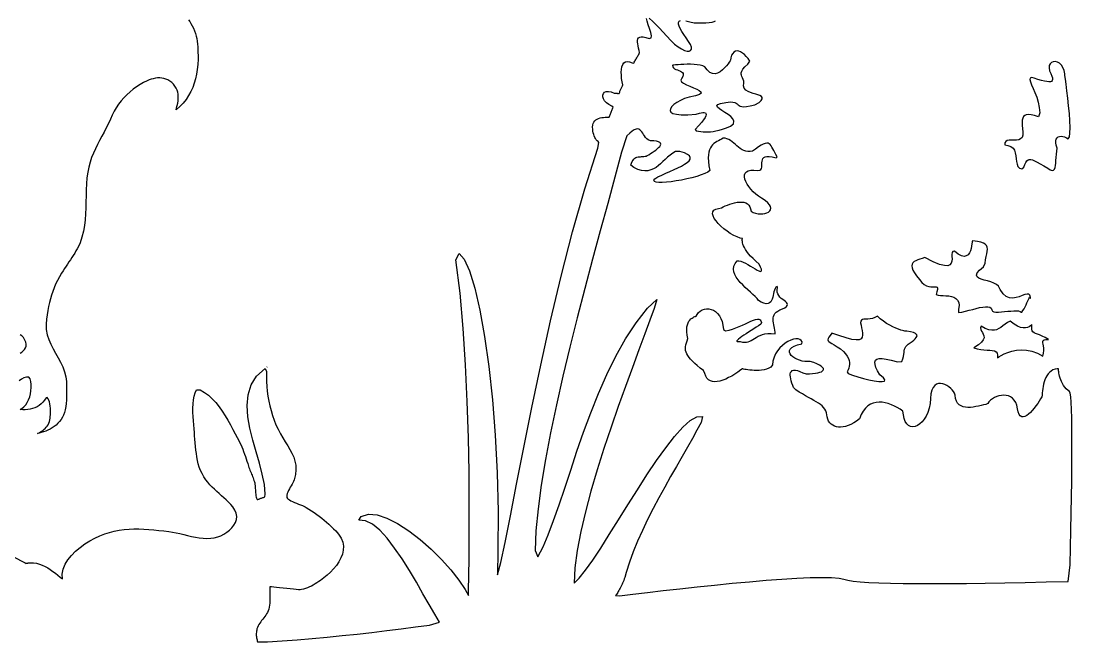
# Model space of a CAD drawing. Extents: x 0.4 to 24.4, y 0.6 to 12.6.
# Drawn here: x 8.71 to 14.96, y 5.19 to 8.88 of the extents above; entities that cross this region are included whole.
import ezdxf

# ---------------------------------------------------------------- set-up
doc = ezdxf.new("R2010")
doc.units = 0
doc.linetypes.add('0', pattern=[0])
doc.layers.add('1', color=7, linetype='0')

msp = doc.modelspace()

# ---------------------------------------------------------------- linework, layer by layer
at = {"layer": '1'}
for points in [[(8.665603, 5.700368), (8.738845, 5.661489), (8.74446, 5.659352), (8.745925, 5.659657), (8.747146, 5.659963), (8.74861, 5.660268), (8.749831, 5.660573), (8.751296, 5.660817), (8.752517, 5.661), (8.754226, 5.661305), (8.755446, 5.661489), (8.756911, 5.661733), (8.758132, 5.661855), (8.759597, 5.662099), (8.769118, 5.662709), (8.787673, 5.662221), (8.805495, 5.659474), (8.822829, 5.654958), (8.839919, 5.648732), (8.856277, 5.640981), (8.871902, 5.632192), (8.887282, 5.622365), (8.902419, 5.611745), (8.917312, 5.600698), (8.931228, 5.589284), (8.945388, 5.577931), (8.95906, 5.566762), (8.958327, 5.595204), (8.963943, 5.624928), (8.975417, 5.653554), (8.991775, 5.680898), (9.012527, 5.706838), (9.036696, 5.731191), (9.063796, 5.753774), (9.09236, 5.774404), (9.12239, 5.792958), (9.152419, 5.809194), (9.181716, 5.823049), (9.21028, 5.834279), (9.238112, 5.843312), (9.267165, 5.850759), (9.296218, 5.856374), (9.325515, 5.860402), (9.354812, 5.862844), (9.384109, 5.863942), (9.41365, 5.863942), (9.443191, 5.862905), (9.472732, 5.86089), (9.502273, 5.858388), (9.532058, 5.855275), (9.561355, 5.851918), (9.590896, 5.848195), (9.612624, 5.84496), (9.634841, 5.840627), (9.657302, 5.835683), (9.680007, 5.830251), (9.702956, 5.824758), (9.72615, 5.819509), (9.749343, 5.81487), (9.772292, 5.811086), (9.795241, 5.808522), (9.817702, 5.807607), (9.839919, 5.8084), (9.861403, 5.811391), (9.881423, 5.816579), (9.899978, 5.823659), (9.918288, 5.832814), (9.935622, 5.843862), (9.951735, 5.856496), (9.96614, 5.870717), (9.977859, 5.886098), (9.986892, 5.902638), (9.992507, 5.920156), (9.99446, 5.938344), (9.991775, 5.957082), (9.984206, 5.976064), (9.971267, 5.995046), (9.95906, 6.009206), (9.94612, 6.022756), (9.932693, 6.035817), (9.918532, 6.048512), (9.904372, 6.061086), (9.890212, 6.073537), (9.875808, 6.086049), (9.861892, 6.098989), (9.847976, 6.112111), (9.835036, 6.125966), (9.822097, 6.140492), (9.810378, 6.155812), (9.798903, 6.173329), (9.788405, 6.19225), (9.779616, 6.211476), (9.772292, 6.230886), (9.766433, 6.2506), (9.76155, 6.270558), (9.757888, 6.290822), (9.754714, 6.311269), (9.752273, 6.332021), (9.750319, 6.353078), (9.748366, 6.374379), (9.746657, 6.395986), (9.744704, 6.417348), (9.742995, 6.436696), (9.740798, 6.458058), (9.738845, 6.48113), (9.736892, 6.505422), (9.735427, 6.530507), (9.734694, 6.555898), (9.734694, 6.581166), (9.735915, 6.605886), (9.738357, 6.629628), (9.742263, 6.651845), (9.748122, 6.67217), (9.755691, 6.690236), (9.776443, 6.688832), (9.802321, 6.674611), (9.826491, 6.657033), (9.848952, 6.636647), (9.869948, 6.613759), (9.889724, 6.589101), (9.908278, 6.562978), (9.925368, 6.536061), (9.941726, 6.508718), (9.956618, 6.481435), (9.971267, 6.454823), (9.984939, 6.42925), (9.997146, 6.40685), (10.00447, 6.39269), (10.01155, 6.378591), (10.018142, 6.364552), (10.024245, 6.350514), (10.02986, 6.336476), (10.035476, 6.322499), (10.040603, 6.308461), (10.04573, 6.294362), (10.050368, 6.280324), (10.055251, 6.266103), (10.059646, 6.251698), (10.064528, 6.237233), (10.067458, 6.227712), (10.070144, 6.220204), (10.073073, 6.212636), (10.076247, 6.205007), (10.079421, 6.197438), (10.082351, 6.189809), (10.085525, 6.182118), (10.088698, 6.174489), (10.091628, 6.16686), (10.094314, 6.159169), (10.096999, 6.151601), (10.099196, 6.144032), (10.10115, 6.136464), (10.102614, 6.128591), (10.103835, 6.120412), (10.104568, 6.112111), (10.105056, 6.103627), (10.105544, 6.095021), (10.106032, 6.086415), (10.106521, 6.07787), (10.107497, 6.069386), (10.108718, 6.061208), (10.110427, 6.053273), (10.112624, 6.045583), (10.115554, 6.03832), (10.11946, 6.038014), (10.123366, 6.039723), (10.127028, 6.04131), (10.130691, 6.042775), (10.134353, 6.044301), (10.138015, 6.045705), (10.141677, 6.047048), (10.145339, 6.04839), (10.148757, 6.049733), (10.152663, 6.051137), (10.156814, 6.052419), (10.16072, 6.053945), (10.163894, 6.070851), (10.158767, 6.127187), (10.146316, 6.18871), (10.128982, 6.254018), (10.10945, 6.322011), (10.089919, 6.39153), (10.073073, 6.461171), (10.06111, 6.529958), (10.056716, 6.596547), (10.062087, 6.65978), (10.080153, 6.718434), (10.112624, 6.77123), (10.162673, 6.816945), (10.171462, 6.79894), (10.171218, 6.769155), (10.17195, 6.739552), (10.173415, 6.710073), (10.176101, 6.680837), (10.180007, 6.651784), (10.185134, 6.622914), (10.191237, 6.59435), (10.198562, 6.565969), (10.207107, 6.537953), (10.216628, 6.510182), (10.227614, 6.482717), (10.240066, 6.455434), (10.253737, 6.429067), (10.268386, 6.404286), (10.283034, 6.380727), (10.297439, 6.357961), (10.310866, 6.335622), (10.322829, 6.313161), (10.332839, 6.290395), (10.340407, 6.266591), (10.345046, 6.241689), (10.346023, 6.215016), (10.343093, 6.186269), (10.33528, 6.15508), (10.331618, 6.145375), (10.327712, 6.137563), (10.323318, 6.129079), (10.317946, 6.120107), (10.312819, 6.110768), (10.307448, 6.101247), (10.302566, 6.091786), (10.297927, 6.082387), (10.294753, 6.073354), (10.292556, 6.064748), (10.292068, 6.056752), (10.2928, 6.049611), (10.29573, 6.044362), (10.300124, 6.040395), (10.307204, 6.036), (10.315993, 6.031301), (10.326247, 6.026479), (10.337722, 6.021474), (10.349685, 6.016408), (10.361648, 6.011525), (10.373366, 6.006764), (10.384353, 6.002248), (10.393874, 5.998158), (10.401931, 5.994496), (10.40779, 5.991323), (10.423415, 5.981801), (10.439284, 5.97173), (10.454665, 5.961232), (10.469802, 5.950368), (10.484694, 5.939198), (10.499587, 5.927724), (10.513991, 5.915883), (10.527907, 5.903676), (10.542312, 5.891164), (10.555984, 5.878285), (10.569167, 5.86498), (10.582839, 5.851491), (10.599441, 5.833119), (10.614821, 5.809682), (10.624099, 5.785939), (10.628249, 5.762013), (10.627517, 5.738088), (10.62239, 5.714467), (10.613601, 5.691335), (10.601394, 5.668752), (10.586745, 5.647023), (10.5699, 5.626332), (10.551589, 5.606984), (10.532058, 5.588979), (10.512038, 5.572743), (10.502273, 5.565297), (10.492019, 5.557912), (10.481765, 5.550649), (10.471023, 5.54363), (10.46028, 5.536916), (10.449294, 5.530507), (10.438064, 5.524526), (10.426589, 5.519094), (10.41487, 5.514272), (10.403152, 5.509999), (10.391433, 5.506581), (10.379714, 5.503957), (10.371169, 5.502797), (10.361892, 5.503102), (10.34822, 5.504018), (10.331374, 5.505422), (10.312087, 5.507375), (10.291335, 5.50945), (10.270095, 5.511708), (10.249587, 5.513906), (10.230788, 5.516042), (10.214431, 5.517873), (10.201735, 5.519216), (10.193435, 5.52007), (10.190993, 5.519277), (10.190505, 5.507497), (10.190505, 5.495473), (10.190505, 5.483266), (10.190993, 5.470937), (10.191237, 5.458608), (10.191237, 5.446279), (10.190993, 5.434072), (10.190505, 5.422048), (10.189284, 5.410146), (10.187575, 5.398732), (10.184646, 5.387502), (10.180984, 5.376821), (10.176589, 5.367482), (10.17195, 5.35912), (10.166579, 5.351064), (10.160964, 5.343129), (10.15486, 5.335317), (10.148757, 5.327626), (10.142653, 5.319875), (10.136794, 5.312062), (10.130935, 5.304067), (10.125808, 5.295888), (10.121169, 5.287404), (10.117507, 5.278615), (10.114577, 5.269826), (10.113112, 5.263234), (10.111892, 5.256642), (10.111159, 5.250112), (10.110427, 5.243581), (10.110427, 5.23705), (10.110915, 5.230641), (10.111159, 5.224172), (10.112136, 5.217824), (10.113357, 5.211415), (10.115066, 5.205068), (10.116775, 5.198781), (10.118484, 5.192555), (10.178054, 5.193837), (10.265456, 5.199452), (10.353591, 5.205983), (10.442458, 5.213368), (10.531569, 5.221486), (10.620681, 5.230336), (10.709304, 5.239736), (10.797683, 5.249623), (10.885329, 5.259938), (10.971755, 5.270619), (11.056716, 5.281667), (11.140212, 5.292836), (11.199538, 5.31017), (11.17073, 5.357472), (11.137527, 5.414601), (11.100905, 5.478749), (11.061599, 5.54717), (11.019851, 5.617055), (10.976394, 5.685658), (10.932204, 5.750234), (10.887771, 5.808034), (10.843581, 5.85613), (10.800368, 5.892018), (10.759353, 5.912648), (10.72029, 5.915517), (10.73445, 5.936757), (10.776443, 5.951283), (10.827956, 5.947804), (10.886794, 5.928578), (10.950271, 5.89623), (11.016677, 5.853078), (11.083816, 5.801564), (11.149489, 5.744191), (11.210769, 5.683156), (11.266433, 5.621083), (11.314284, 5.560475), (11.351394, 5.503591), (11.370925, 5.46758), (11.371902, 5.503285), (11.373366, 5.580739), (11.375075, 5.69457), (11.376052, 5.839406), (11.376052, 6.009694), (11.374343, 6.200124), (11.370437, 6.405263), (11.363601, 6.619618), (11.353591, 6.83788), (11.339675, 7.054616), (11.320876, 7.264333), (11.296706, 7.461659), (11.315017, 7.499501), (11.345778, 7.465199), (11.377273, 7.395192), (11.408278, 7.292897), (11.438552, 7.161855), (11.466628, 7.005483), (11.492019, 6.827443), (11.513503, 6.631093), (11.530349, 6.420033), (11.542068, 6.197743), (11.547194, 5.96758), (11.544997, 5.733144), (11.544265, 5.590444), (11.563552, 5.664907), (11.588698, 5.78362), (11.619948, 5.940663), (11.656814, 6.1303), (11.699294, 6.346669), (11.747146, 6.584096), (11.800124, 6.836598), (11.858474, 7.098561), (11.92195, 7.364064), (11.989821, 7.627309), (12.062819, 7.882619), (12.139968, 8.124135), (12.145827, 8.158925), (12.140456, 8.163564), (12.135085, 8.168752), (12.130446, 8.174733), (12.125808, 8.181325), (12.121657, 8.18871), (12.117995, 8.196767), (12.115066, 8.205739), (12.11238, 8.215505), (12.110427, 8.226064), (12.109206, 8.237599), (12.108474, 8.250051), (12.108962, 8.262136), (12.111648, 8.271535), (12.115798, 8.279592), (12.121169, 8.286489), (12.127761, 8.292226), (12.135085, 8.296865), (12.14363, 8.300649), (12.152907, 8.303578), (12.162673, 8.305593), (12.173171, 8.306996), (12.183669, 8.307851), (12.1949, 8.308217), (12.20613, 8.308034), (12.208816, 8.312795), (12.211013, 8.317922), (12.212966, 8.322988), (12.214919, 8.328115), (12.216872, 8.333119), (12.218825, 8.338246), (12.221023, 8.343251), (12.222732, 8.348256), (12.224929, 8.3532), (12.226882, 8.358205), (12.229079, 8.363149), (12.231032, 8.368032), (12.222732, 8.374379), (12.204665, 8.383718), (12.190505, 8.39446), (12.179763, 8.406056), (12.172683, 8.417836), (12.169265, 8.429311), (12.169265, 8.439931), (12.172439, 8.449025), (12.179275, 8.456044), (12.189284, 8.460378), (12.202224, 8.461537), (12.218337, 8.458852), (12.23738, 8.451772), (12.240066, 8.451589), (12.242507, 8.451528), (12.244704, 8.451344), (12.246902, 8.4511), (12.249343, 8.450856), (12.25154, 8.450551), (12.253493, 8.450124), (12.255446, 8.449758), (12.257644, 8.449269), (12.259597, 8.44872), (12.261306, 8.448171), (12.263503, 8.447499), (12.265212, 8.449391), (12.267165, 8.453603), (12.269118, 8.457814), (12.270827, 8.462026), (12.27278, 8.466176), (12.274489, 8.470326), (12.276443, 8.474477), (12.278396, 8.478688), (12.280349, 8.482778), (12.282302, 8.486867), (12.284011, 8.490956), (12.285964, 8.495046), (12.287429, 8.499867), (12.283523, 8.518788), (12.280837, 8.538075), (12.279128, 8.557118), (12.278884, 8.575429), (12.280105, 8.592397), (12.28279, 8.607594), (12.287673, 8.620473), (12.294021, 8.630361), (12.303298, 8.636952), (12.314284, 8.639577), (12.327712, 8.637746), (12.343825, 8.630788), (12.353103, 8.629445), (12.356032, 8.634816), (12.358962, 8.640126), (12.361892, 8.645375), (12.364821, 8.650624), (12.367751, 8.655812), (12.370681, 8.660939), (12.37361, 8.666066), (12.37654, 8.671132), (12.37947, 8.676137), (12.382644, 8.681203), (12.385329, 8.686086), (12.387771, 8.691945), (12.384597, 8.705251), (12.381667, 8.718495), (12.378737, 8.731313), (12.376784, 8.743459), (12.375564, 8.754567), (12.375808, 8.764455), (12.377761, 8.772756), (12.381911, 8.779225), (12.388259, 8.78362), (12.397536, 8.785573), (12.409499, 8.78478), (12.425368, 8.780995), (12.444411, 8.774892), (12.455398, 8.778554), (12.457839, 8.791615), (12.454177, 8.811147), (12.446853, 8.834157), (12.438552, 8.857594), (12.431716, 8.878407), (12.428542, 8.893788)], [(9.708083, 8.886403), (9.715652, 8.876332), (9.722732, 8.86559), (9.730788, 8.851186), (9.738112, 8.836171), (9.744216, 8.821034), (9.749343, 8.805776), (9.753737, 8.790395), (9.756911, 8.774709), (9.759841, 8.758901), (9.76155, 8.742787), (9.763015, 8.72643), (9.763991, 8.709706), (9.76448, 8.692677), (9.764724, 8.675344), (9.764724, 8.65215), (9.763259, 8.621327), (9.760573, 8.591725), (9.756179, 8.563222), (9.750319, 8.535939), (9.742507, 8.509572), (9.73323, 8.484365), (9.721755, 8.460073), (9.708571, 8.436757), (9.693435, 8.414174), (9.676345, 8.392446), (9.656814, 8.371511), (9.635329, 8.351186), (9.637527, 8.363149), (9.641433, 8.377431), (9.644362, 8.391469), (9.646316, 8.405202), (9.647536, 8.418569), (9.647536, 8.431691), (9.646316, 8.444448), (9.643874, 8.45696), (9.640212, 8.469106), (9.634597, 8.480824), (9.627517, 8.49236), (9.618728, 8.50353), (9.608474, 8.51415), (9.597487, 8.522878), (9.586013, 8.529775), (9.574294, 8.534963), (9.562087, 8.538625), (9.549392, 8.540822), (9.536941, 8.541615), (9.524001, 8.541249), (9.511306, 8.539601), (9.49861, 8.537038), (9.485915, 8.533498), (9.473952, 8.529164), (9.462234, 8.524159), (9.441237, 8.513539), (9.420241, 8.501576), (9.399978, 8.488393), (9.379958, 8.47405), (9.360671, 8.458486), (9.342116, 8.441884), (9.324538, 8.424123), (9.307937, 8.405324), (9.2928, 8.385488), (9.27864, 8.364736), (9.265944, 8.343129), (9.254714, 8.320607), (9.243972, 8.295766), (9.232253, 8.270009), (9.219558, 8.24474), (9.206618, 8.219838), (9.193435, 8.195119), (9.180007, 8.1704), (9.167312, 8.145558), (9.15486, 8.120351), (9.143142, 8.094533), (9.1324, 8.068105), (9.123366, 8.040822), (9.115554, 8.01238), (9.109694, 7.982533), (9.105056, 7.947377), (9.102126, 7.912099), (9.100417, 7.876637), (9.099685, 7.841115), (9.099196, 7.805593), (9.098464, 7.770192), (9.097243, 7.734853), (9.094558, 7.699819), (9.090652, 7.665029), (9.084304, 7.630666), (9.075515, 7.596669), (9.06404, 7.563344), (9.054275, 7.54131), (9.047194, 7.527577), (9.03987, 7.514089), (9.032058, 7.500722), (9.023757, 7.487599), (9.015456, 7.474538), (9.006911, 7.461537), (8.998122, 7.448659), (8.989333, 7.435781), (8.980544, 7.422841), (8.971755, 7.409963), (8.963454, 7.397023), (8.954665, 7.382924), (8.941482, 7.360646), (8.929763, 7.338674), (8.919021, 7.317067), (8.909743, 7.295522), (8.901443, 7.273915), (8.894118, 7.252126), (8.887771, 7.230092), (8.881911, 7.207509), (8.877028, 7.184438), (8.872634, 7.160573), (8.868728, 7.135854), (8.865066, 7.110036), (8.862136, 7.07903), (8.863601, 7.047231), (8.86946, 7.017018), (8.878737, 6.988149), (8.890456, 6.960378), (8.904128, 6.933339), (8.919021, 6.906606), (8.933913, 6.879933), (8.948318, 6.853078), (8.961013, 6.82549), (8.971755, 6.79717), (8.979323, 6.767568), (8.982741, 6.73943), (8.983474, 6.723989), (8.984206, 6.706838), (8.98445, 6.688344), (8.98445, 6.668935), (8.983718, 6.649037), (8.982741, 6.628896), (8.981032, 6.609059), (8.978591, 6.589772), (8.975417, 6.571462), (8.971511, 6.554616), (8.966384, 6.539418), (8.960525, 6.526479), (8.952224, 6.513844), (8.942702, 6.501698), (8.932693, 6.490712), (8.92195, 6.480702), (8.91072, 6.471791), (8.898757, 6.463735), (8.88655, 6.456594), (8.87361, 6.450246), (8.860671, 6.444692), (8.847243, 6.439809), (8.833816, 6.435536), (8.820388, 6.431874), (8.811843, 6.43047), (8.820388, 6.43517), (8.828689, 6.43987), (8.836501, 6.444692), (8.844069, 6.449697), (8.85115, 6.455129), (8.857497, 6.460988), (8.863601, 6.467458), (8.868972, 6.474599), (8.873855, 6.482472), (8.878005, 6.491261), (8.881667, 6.501149), (8.884353, 6.512074), (8.885818, 6.521047), (8.887038, 6.530812), (8.887771, 6.541982), (8.888503, 6.554189), (8.888503, 6.567067), (8.888015, 6.58019), (8.887038, 6.593251), (8.885085, 6.605763), (8.882644, 6.617482), (8.878982, 6.627919), (8.874587, 6.636647), (8.868972, 6.643422), (8.862136, 6.642323), (8.853591, 6.628407), (8.843825, 6.616261), (8.833083, 6.605702), (8.821364, 6.596791), (8.808913, 6.589345), (8.795485, 6.583241), (8.782058, 6.578542), (8.767653, 6.575185), (8.753005, 6.572927), (8.738601, 6.571767), (8.723952, 6.571645), (8.70906, 6.572438), (8.718093, 6.578298), (8.730544, 6.587819), (8.74153, 6.599904), (8.750808, 6.614247), (8.75862, 6.630239), (8.764724, 6.647634), (8.769362, 6.665822), (8.772536, 6.684499), (8.774001, 6.703176), (8.773757, 6.721364), (8.771804, 6.738698), (8.768142, 6.754811), (8.759841, 6.765309), (8.745681, 6.765126), (8.731032, 6.760976), (8.716628, 6.753407), (8.702712, 6.742909)], [(12.443435, 8.895741), (12.466384, 8.876515), (12.503249, 8.839711), (12.549392, 8.789113), (12.572585, 8.763539), (12.59529, 8.742421), (12.616775, 8.725759), (12.636794, 8.713368), (12.654616, 8.70519), (12.669997, 8.7011), (12.682204, 8.701161), (12.690505, 8.705007), (12.695144, 8.712819), (12.6949, 8.724355), (12.689773, 8.739552), (12.678786, 8.75829), (12.66365, 8.779347), (12.649978, 8.799245), (12.638015, 8.817555), (12.628737, 8.834157), (12.622146, 8.848622), (12.618484, 8.860951), (12.618484, 8.870778), (12.622146, 8.877919), (12.630691, 8.882192)], [(12.661452, 8.881032), (12.68489, 8.875173), (12.712478, 8.868154), (12.736159, 8.868215), (12.759353, 8.86852), (12.781081, 8.869191), (12.800857, 8.870534), (12.817702, 8.872609), (12.830398, 8.875661), (12.838943, 8.879811)], [(8.708327, 6.906972), (8.717849, 6.913869), (8.726638, 6.921437), (8.733962, 6.929738), (8.739577, 6.938832), (8.742995, 6.948842), (8.744216, 6.95995), (8.742263, 6.971974), (8.736403, 6.985097), (8.72737, 6.999501), (8.71736, 7.009999), (8.707595, 7.016103)]]:
    msp.add_lwpolyline(points, dxfattribs=at)
for points in [[(12.635818, 8.536733), (12.631423, 8.527638), (12.63655, 8.518605), (12.649001, 8.509633), (12.666335, 8.500661), (12.686599, 8.491811), (12.707351, 8.483205), (12.726638, 8.474599), (12.742019, 8.466359), (12.751052, 8.458119), (12.752273, 8.450246), (12.742507, 8.442555), (12.72029, 8.43517), (12.682693, 8.42809), (12.65486, 8.418569), (12.630446, 8.40746), (12.609206, 8.395558), (12.591628, 8.383107), (12.578444, 8.370839), (12.570388, 8.358937), (12.568435, 8.348012), (12.573073, 8.33849), (12.58528, 8.330678), (12.605788, 8.325368), (12.635085, 8.322682), (12.674392, 8.32311), (12.723708, 8.32726), (12.742995, 8.331777), (12.753982, 8.334767), (12.763747, 8.336415), (12.771804, 8.336476), (12.777907, 8.334706), (12.781569, 8.331105), (12.78279, 8.325307), (12.781081, 8.31725), (12.776198, 8.30663), (12.767653, 8.293324), (12.755202, 8.277211), (12.738601, 8.258046), (12.717605, 8.235646), (12.722487, 8.227773), (12.736648, 8.225636), (12.750319, 8.223683), (12.764235, 8.222219), (12.777907, 8.221425), (12.792556, 8.221303), (12.807693, 8.222157), (12.823562, 8.223989), (12.84114, 8.227162), (12.860183, 8.231618), (12.880446, 8.23766), (12.90364, 8.245473), (12.928298, 8.255116), (12.9449, 8.269216), (12.947341, 8.284291), (12.941237, 8.298696), (12.92903, 8.312245), (12.912673, 8.325063), (12.894362, 8.337026), (12.87654, 8.348134), (12.861159, 8.358449), (12.850417, 8.367848), (12.846755, 8.376271), (12.852126, 8.38384), (12.868728, 8.390309), (12.899001, 8.395925), (12.926833, 8.398793), (12.941482, 8.398427), (12.952468, 8.396047), (12.960769, 8.392323), (12.967116, 8.387685), (12.972732, 8.38268), (12.978591, 8.377919), (12.985427, 8.37383), (12.994704, 8.370961), (13.006911, 8.369924), (13.023025, 8.371144), (13.044509, 8.375234), (13.072341, 8.38268), (13.097732, 8.395497), (13.109939, 8.408254), (13.115798, 8.418263), (13.115798, 8.426015), (13.111159, 8.432118), (13.10237, 8.43694), (13.090652, 8.441152), (13.07698, 8.445119), (13.062087, 8.449391), (13.046706, 8.454579), (13.031814, 8.460988), (13.01863, 8.46935), (13.007644, 8.47997), (13.00447, 8.49474), (13.006423, 8.509999), (13.005691, 8.522511), (13.003005, 8.53301), (12.999343, 8.541799), (12.995437, 8.549672), (12.992019, 8.557057), (12.99031, 8.564504), (12.990798, 8.572682), (12.993972, 8.582082), (13.001296, 8.593312), (13.013015, 8.60674), (13.030837, 8.623158), (13.042068, 8.641225), (13.031814, 8.655934), (13.021071, 8.668935), (13.009841, 8.680104), (12.998366, 8.689137), (12.987136, 8.695851), (12.976394, 8.700002), (12.96614, 8.701467), (12.956618, 8.700063), (12.947829, 8.695363), (12.940261, 8.687367), (12.934157, 8.675771), (12.929763, 8.660329), (12.927321, 8.646108), (12.925124, 8.642568), (12.920241, 8.635121), (12.912917, 8.624928), (12.90364, 8.613027), (12.892409, 8.600514), (12.879958, 8.588613), (12.866286, 8.578237), (12.85115, 8.570546), (12.836013, 8.56664), (12.820388, 8.567555), (12.804275, 8.574574), (12.788894, 8.588552), (12.774734, 8.607472), (12.762527, 8.613149), (12.747146, 8.61736), (12.729568, 8.620107), (12.710769, 8.621816), (12.690505, 8.622548), (12.670485, 8.622426), (12.650954, 8.621816), (12.6324, 8.620717), (12.615798, 8.619557), (12.601638, 8.618215), (12.59114, 8.617116), (12.584304, 8.616323), (12.582107, 8.615285), (12.58406, 8.607411), (12.588454, 8.601186), (12.595046, 8.596242), (12.603347, 8.592214), (12.611892, 8.588796), (12.621169, 8.585561), (12.629714, 8.582143), (12.637282, 8.578115), (12.642898, 8.57311), (12.646071, 8.566945), (12.64656, 8.559011), (12.64363, 8.549062)], [(14.664138, 8.219472), (14.664138, 8.200734), (14.659255, 8.187734), (14.65071, 8.179494), (14.639235, 8.174855), (14.626052, 8.172841), (14.611648, 8.172292), (14.596999, 8.172292), (14.583327, 8.171742), (14.571609, 8.169606), (14.562575, 8.164845), (14.557204, 8.156484), (14.556228, 8.143239), (14.575271, 8.139882), (14.593337, 8.134938), (14.605788, 8.125417), (14.613845, 8.112294), (14.618972, 8.096669), (14.621902, 8.079457), (14.623855, 8.061818), (14.625808, 8.044728), (14.629226, 8.029103), (14.634597, 8.015981), (14.64363, 8.006398), (14.657302, 8.001454), (14.668777, 8.012013), (14.675612, 8.027638), (14.681716, 8.039784), (14.688064, 8.048818), (14.694655, 8.054677), (14.701735, 8.057546), (14.710525, 8.057546), (14.720778, 8.05486), (14.733474, 8.049611), (14.748855, 8.041738), (14.767165, 8.031545), (14.789138, 8.019094), (14.811355, 8.005361), (14.826491, 7.996266), (14.837722, 7.992665), (14.846023, 7.993947), (14.851882, 7.999562), (14.855544, 8.008718), (14.857741, 8.020986), (14.859206, 8.035634), (14.859939, 8.052114), (14.861159, 8.069753), (14.862868, 8.088002), (14.865554, 8.106191), (14.867995, 8.124074), (14.86238, 8.14153), (14.859694, 8.156423), (14.859939, 8.168691), (14.862624, 8.178517), (14.867507, 8.185964), (14.873855, 8.191152), (14.882155, 8.194142), (14.891433, 8.195119), (14.901687, 8.19402), (14.912185, 8.19103), (14.922927, 8.18633), (14.933913, 8.17986), (14.940261, 8.191213), (14.943679, 8.214284), (14.944411, 8.246633), (14.942946, 8.285878), (14.940017, 8.329762), (14.935866, 8.375844), (14.930739, 8.421803), (14.925857, 8.465199), (14.920974, 8.503774), (14.916823, 8.535024), (14.913894, 8.556691), (14.912673, 8.566396), (14.909255, 8.584767), (14.902175, 8.603505), (14.892409, 8.618093), (14.881179, 8.628652), (14.868972, 8.635243), (14.856521, 8.638234), (14.844802, 8.637502), (14.834548, 8.63329), (14.826247, 8.625722), (14.82112, 8.614919), (14.820144, 8.601064), (14.823073, 8.584279), (14.830153, 8.566945), (14.835769, 8.552846), (14.839187, 8.54131), (14.839919, 8.532216), (14.838454, 8.525502), (14.834548, 8.521047), (14.827712, 8.518605), (14.818435, 8.517995), (14.806472, 8.519277), (14.791579, 8.522206), (14.774001, 8.526723), (14.753249, 8.532582), (14.730788, 8.54009), (14.714919, 8.543691), (14.706862, 8.540944), (14.705153, 8.532521), (14.708571, 8.518971), (14.715652, 8.501027), (14.725173, 8.479115), (14.735915, 8.45403), (14.746169, 8.426381), (14.755446, 8.396718), (14.761306, 8.365773), (14.763747, 8.334096), (14.756179, 8.310597), (14.732497, 8.318105), (14.712966, 8.32256), (14.697097, 8.324025), (14.684402, 8.322682), (14.67488, 8.318471), (14.6678, 8.311635), (14.663161, 8.302175), (14.66072, 8.290212), (14.659743, 8.275868), (14.660232, 8.259267), (14.661696, 8.240407)], [(11.998366, 5.540883), (12.029128, 5.571279), (12.066482, 5.61797), (12.109206, 5.678517), (12.156325, 5.750234), (12.207351, 5.830556), (12.261306, 5.91686), (12.317214, 6.006459), (12.374099, 6.09673), (12.431228, 6.185231), (12.487868, 6.269155), (12.542556, 6.345998), (12.595046, 6.413075), (12.644118, 6.467763), (12.688796, 6.507558), (12.728347, 6.529714), (12.762038, 6.531728), (12.752273, 6.496388), (12.728347, 6.450795), (12.701247, 6.401418), (12.671462, 6.348622), (12.639724, 6.292836), (12.606277, 6.234548), (12.571853, 6.174062), (12.536941, 6.111928), (12.502273, 6.048512), (12.468337, 5.984303), (12.435378, 5.919606), (12.404128, 5.855092), (12.375564, 5.790822), (12.349685, 5.72759), (12.327224, 5.665639), (12.308669, 5.605397), (12.29988, 5.575246), (12.296706, 5.566823), (12.293288, 5.558522), (12.290114, 5.550466), (12.286452, 5.542592), (12.283278, 5.534841), (12.279616, 5.527333), (12.276198, 5.520009), (12.272536, 5.512807), (12.26863, 5.505849), (12.264968, 5.499074), (12.261062, 5.492421), (12.2574, 5.485951), (12.253249, 5.479665), (12.249343, 5.4735), (12.245193, 5.46758), (12.268142, 5.466847), (12.346755, 5.476369), (12.433669, 5.486684), (12.527419, 5.497487), (12.626296, 5.508595), (12.728835, 5.519704), (12.832595, 5.530507), (12.936843, 5.540822), (13.039382, 5.550282), (13.138991, 5.558644), (13.23323, 5.565663), (13.320632, 5.571095), (13.400466, 5.574513), (13.470046, 5.575917), (13.527663, 5.574758), (13.572341, 5.570973), (13.600905, 5.564504), (13.623366, 5.558644), (13.655837, 5.553639), (13.697585, 5.549367), (13.748855, 5.545888), (13.808669, 5.543141), (13.876784, 5.541127), (13.9532, 5.539723), (14.036941, 5.53893), (14.128249, 5.538808), (14.225905, 5.539235), (14.329909, 5.540273), (14.440261, 5.541799), (14.555984, 5.543691), (14.677077, 5.546193), (14.803054, 5.549001), (14.933181, 5.552419), (14.945388, 5.650014), (14.947829, 5.754384), (14.949782, 5.857045), (14.951491, 5.957021), (14.952956, 6.0537), (14.954177, 6.146352), (14.955153, 6.23412), (14.955642, 6.316152), (14.955642, 6.392018), (14.955153, 6.460561), (14.954177, 6.52123), (14.952712, 6.573354), (14.951247, 6.616017), (14.948318, 6.648427), (14.945388, 6.669972), (14.941726, 6.679677), (14.932204, 6.68633), (14.92195, 6.695668), (14.913161, 6.705739), (14.905349, 6.716298), (14.898757, 6.727162), (14.893386, 6.738149), (14.888747, 6.749135), (14.885085, 6.759816), (14.882155, 6.770131), (14.879958, 6.779714), (14.878249, 6.788564), (14.877028, 6.796376), (14.87654, 6.80309), (14.876052, 6.808278), (14.875564, 6.81194), (14.875808, 6.813954), (14.868484, 6.813893), (14.855056, 6.811696), (14.842849, 6.807363), (14.831862, 6.801198), (14.822341, 6.793386), (14.813796, 6.784169), (14.806472, 6.773671), (14.800124, 6.762258), (14.794753, 6.749928), (14.790359, 6.73705), (14.786696, 6.723744), (14.783767, 6.710256), (14.781569, 6.69695), (14.780105, 6.683644), (14.778884, 6.670949), (14.778396, 6.658803), (14.776687, 6.64745), (14.769607, 6.635243), (14.761306, 6.621938), (14.752028, 6.608022), (14.741775, 6.593862), (14.731032, 6.580068), (14.720046, 6.566945), (14.708816, 6.554982), (14.697585, 6.544728), (14.686599, 6.536611), (14.676101, 6.530995), (14.665847, 6.528493), (14.657058, 6.529469), (14.648757, 6.534352), (14.641921, 6.543752), (14.636794, 6.557973), (14.632888, 6.577504), (14.628493, 6.597585), (14.621902, 6.614491), (14.613112, 6.628346), (14.602859, 6.639333), (14.59114, 6.647634), (14.5782, 6.653249), (14.564773, 6.656667), (14.550612, 6.657704), (14.536208, 6.656789), (14.522048, 6.654042), (14.508376, 6.649526), (14.494948, 6.643483), (14.482985, 6.636159), (14.471999, 6.627553), (14.462478, 6.617909), (14.455398, 6.607472), (14.443679, 6.603261), (14.430007, 6.599843), (14.415359, 6.596242), (14.400222, 6.592763), (14.384597, 6.58965), (14.368728, 6.587148), (14.352859, 6.585622), (14.337478, 6.585195), (14.322829, 6.586232), (14.309157, 6.588979), (14.296706, 6.593801), (14.285476, 6.60082), (14.275954, 6.610402), (14.268874, 6.622792), (14.263991, 6.638295), (14.26155, 6.657155), (14.25862, 6.670461), (14.252761, 6.679677), (14.244948, 6.689137), (14.235427, 6.698476), (14.224685, 6.707204), (14.212966, 6.714894), (14.200515, 6.721181), (14.187575, 6.725514), (14.17488, 6.727529), (14.162429, 6.726674), (14.15071, 6.722707), (14.140212, 6.715016), (14.130935, 6.703237), (14.123366, 6.68694), (14.118239, 6.665639), (14.115066, 6.638967), (14.113112, 6.608327), (14.107741, 6.580556), (14.099929, 6.555715), (14.089919, 6.533803), (14.078444, 6.515004), (14.065749, 6.49944), (14.052077, 6.48705), (14.037917, 6.478078), (14.023757, 6.472585), (14.009841, 6.470754), (13.996657, 6.472524), (13.98445, 6.4782), (13.973952, 6.487721), (13.964919, 6.501271), (13.958327, 6.51891), (13.954421, 6.540639), (13.950515, 6.563466), (13.93489, 6.574147), (13.918288, 6.584157), (13.900954, 6.593312), (13.883132, 6.601308), (13.864821, 6.607839), (13.846511, 6.612844), (13.8282, 6.615895), (13.810134, 6.616872), (13.792312, 6.615346), (13.775222, 6.611318), (13.75862, 6.604238), (13.743239, 6.594106), (13.729079, 6.580495), (13.715652, 6.563344), (13.704421, 6.542226), (13.694411, 6.517018), (13.676589, 6.503957), (13.659255, 6.493215), (13.642653, 6.484365), (13.626296, 6.477407), (13.610671, 6.472341), (13.595778, 6.469106), (13.581618, 6.467702), (13.568435, 6.468007), (13.556228, 6.470082), (13.544509, 6.473744), (13.534255, 6.478993), (13.524978, 6.486012), (13.516921, 6.494374), (13.510085, 6.504323), (13.504714, 6.515737), (13.500808, 6.528615), (13.499343, 6.54186), (13.497146, 6.553945), (13.492995, 6.565053), (13.48738, 6.575246), (13.4803, 6.584645), (13.471267, 6.593617), (13.461257, 6.602101), (13.449538, 6.610402), (13.436599, 6.618642), (13.422683, 6.627065), (13.407058, 6.635671), (13.3907, 6.644765), (13.373122, 6.654408), (13.354568, 6.664968), (13.33528, 6.676381), (13.315017, 6.688954), (13.302566, 6.702565), (13.29695, 6.716237), (13.292312, 6.729604), (13.287917, 6.742482), (13.284987, 6.75475), (13.28279, 6.766042), (13.282058, 6.776357), (13.282546, 6.785512), (13.284743, 6.793141), (13.288894, 6.799184), (13.294509, 6.803456), (13.302321, 6.805715), (13.312575, 6.805837), (13.324782, 6.803578), (13.339919, 6.798757), (13.357497, 6.791249), (13.377517, 6.784657), (13.397292, 6.785207), (13.415359, 6.786366), (13.431472, 6.788198), (13.445632, 6.790639), (13.457351, 6.793691), (13.467116, 6.797292), (13.474196, 6.801442), (13.478591, 6.806081), (13.4803, 6.811269), (13.478835, 6.817006), (13.474685, 6.823049), (13.466872, 6.82964), (13.455642, 6.836598), (13.440993, 6.843984), (13.422194, 6.851735), (13.400954, 6.858693), (13.385329, 6.857289), (13.369216, 6.858083), (13.353103, 6.860707), (13.337234, 6.86498), (13.322341, 6.870778), (13.308669, 6.877797), (13.29695, 6.885671), (13.287429, 6.894338), (13.280837, 6.903554), (13.277175, 6.913014), (13.277419, 6.922414), (13.282058, 6.931752), (13.291091, 6.940724), (13.305495, 6.948842), (13.325271, 6.956288), (13.351394, 6.962453), (13.352859, 6.974111), (13.347487, 6.983266), (13.339187, 6.989247), (13.328444, 6.992177), (13.315261, 6.992238), (13.300612, 6.989491), (13.284987, 6.984059), (13.26863, 6.976186), (13.252273, 6.96581), (13.235915, 6.953298), (13.220778, 6.938527), (13.207107, 6.921742), (13.195144, 6.903188), (13.185866, 6.88268), (13.179275, 6.860646), (13.176345, 6.837087), (13.167556, 6.824086), (13.154616, 6.817739), (13.1407, 6.812795), (13.12654, 6.809133), (13.111892, 6.806691), (13.097243, 6.805226), (13.082839, 6.804616), (13.068679, 6.804799), (13.055251, 6.80547), (13.0428, 6.80663), (13.031081, 6.808034), (13.021071, 6.80956), (13.012282, 6.811086), (13.005446, 6.812428), (13.000808, 6.813466), (12.998366, 6.814076), (12.989333, 6.80779), (12.971267, 6.794789), (12.952956, 6.782643), (12.934646, 6.771657), (12.916335, 6.761891), (12.898757, 6.753591), (12.881423, 6.746877), (12.864821, 6.741872), (12.848952, 6.738881), (12.834304, 6.737966), (12.820388, 6.739308), (12.807937, 6.743093), (12.797194, 6.749501), (12.787673, 6.758595), (12.780349, 6.770741), (12.774489, 6.785878), (12.766433, 6.803578), (12.747146, 6.819081), (12.730056, 6.833486), (12.714919, 6.846791), (12.701735, 6.859242), (12.690505, 6.871022), (12.681228, 6.882131), (12.673659, 6.892873), (12.668044, 6.90331), (12.66365, 6.913503), (12.660964, 6.923818), (12.659743, 6.934255), (12.660232, 6.944936), (12.661941, 6.956044), (12.665114, 6.967885), (12.669021, 6.980214), (12.674148, 6.993947), (12.669509, 7.014638), (12.667312, 7.033132), (12.667068, 7.049489), (12.668532, 7.063832), (12.671462, 7.076344), (12.675612, 7.087209), (12.680739, 7.096303), (12.686599, 7.103932), (12.692458, 7.11028), (12.69905, 7.115346), (12.705153, 7.119252), (12.710525, 7.122243), (12.715652, 7.124318), (12.719314, 7.125661), (12.722487, 7.126454), (12.72322, 7.126698), (12.729079, 7.13738), (12.737624, 7.148366), (12.748122, 7.157277), (12.759597, 7.16393), (12.772292, 7.168324), (12.785476, 7.170339), (12.799148, 7.169972), (12.812819, 7.167165), (12.826003, 7.161794), (12.838943, 7.153859), (12.850661, 7.1433), (12.861159, 7.129872), (12.870437, 7.11382), (12.877761, 7.094838), (12.882644, 7.072927), (12.885085, 7.048024), (12.898025, 7.03954), (12.918777, 7.044362), (12.939284, 7.050527), (12.959548, 7.05779), (12.979079, 7.065724), (12.997878, 7.073964), (13.015944, 7.082143), (13.03279, 7.089772), (13.048659, 7.096669), (13.063064, 7.102284), (13.075759, 7.106313), (13.086989, 7.108388), (13.096023, 7.108205), (13.103347, 7.105275), (13.108474, 7.099294), (13.111648, 7.089833), (13.107009, 7.078969), (13.093825, 7.070119), (13.079665, 7.060903), (13.065017, 7.05132), (13.04988, 7.041738), (13.035232, 7.032094), (13.020827, 7.022756), (13.0074, 7.013783), (12.995193, 7.005361), (12.98445, 6.99767), (12.975661, 6.990895), (12.969314, 6.985219), (12.965652, 6.980702), (12.964919, 6.97759), (12.967605, 6.976125), (12.973708, 6.976186), (12.984939, 6.976918), (12.99861, 6.973195), (13.011062, 6.971791), (13.022048, 6.972402), (13.032302, 6.974782), (13.041823, 6.978566), (13.051101, 6.983388), (13.060378, 6.988942), (13.0699, 6.995107), (13.079909, 7.001271), (13.090896, 7.007314), (13.103103, 7.012868), (13.116775, 7.017629), (13.132155, 7.021291), (13.149489, 7.023488), (13.169265, 7.023915), (13.191726, 7.022389), (13.192214, 7.032948), (13.190993, 7.043996), (13.18904, 7.054921), (13.186843, 7.065785), (13.184646, 7.076467), (13.182448, 7.086904), (13.180984, 7.097096), (13.180251, 7.106984), (13.180739, 7.116567), (13.182448, 7.125661), (13.18611, 7.134389), (13.191237, 7.142629), (13.198562, 7.150319), (13.208327, 7.157521), (13.221023, 7.164113), (13.236892, 7.169972), (13.251052, 7.177358), (13.259841, 7.184499), (13.264724, 7.190969), (13.265944, 7.19695), (13.263991, 7.202626), (13.259597, 7.208119), (13.253493, 7.213735), (13.245925, 7.219594), (13.237624, 7.225881), (13.229079, 7.232778), (13.221023, 7.240529), (13.213943, 7.249196), (13.208327, 7.259084), (13.204665, 7.270375), (13.204177, 7.283376), (13.206374, 7.297902), (13.204421, 7.303639), (13.197585, 7.298329), (13.192214, 7.291005), (13.188308, 7.282033), (13.185378, 7.271901), (13.182937, 7.261037), (13.180739, 7.249928), (13.178054, 7.238881), (13.175124, 7.228505), (13.171462, 7.219167), (13.166091, 7.211232), (13.159499, 7.205434), (13.15071, 7.201772), (13.139724, 7.200978), (13.126052, 7.203481), (13.108718, 7.209584), (13.093581, 7.219716), (13.085036, 7.231313), (13.07405, 7.243459), (13.060866, 7.256276), (13.046462, 7.269521), (13.031081, 7.283376), (13.015456, 7.297597), (13.000075, 7.312306), (12.985427, 7.327321), (12.972243, 7.342702), (12.961257, 7.358388), (12.952468, 7.374257), (12.947097, 7.390309), (12.945388, 7.406606), (12.947829, 7.423024), (12.955153, 7.439443), (12.967116, 7.454579), (12.977126, 7.455251), (12.989089, 7.452748), (13.002517, 7.447927), (13.016677, 7.441152), (13.031081, 7.433156), (13.04573, 7.42455), (13.05989, 7.415883), (13.073318, 7.407765), (13.08528, 7.400868), (13.095534, 7.395741), (13.103591, 7.392995), (13.109206, 7.393361), (13.111892, 7.397206), (13.110915, 7.405385), (13.105788, 7.418263), (13.096999, 7.436635), (13.0782, 7.453481), (13.06111, 7.469106), (13.046462, 7.483937), (13.034255, 7.497914), (13.024245, 7.511159), (13.016189, 7.523366), (13.009841, 7.53478), (13.005202, 7.545156), (13.00154, 7.554494), (12.999343, 7.562795), (12.997878, 7.570058), (12.99739, 7.576039), (12.997146, 7.580983), (12.997146, 7.584706), (12.997878, 7.587087), (12.998122, 7.588246), (12.985671, 7.590871), (12.966384, 7.59728), (12.946609, 7.606313), (12.926345, 7.617665), (12.906814, 7.630666), (12.888015, 7.645131), (12.870437, 7.660512), (12.854812, 7.676259), (12.841384, 7.692128), (12.83113, 7.707509), (12.82405, 7.722096), (12.820876, 7.73528), (12.821853, 7.746877), (12.8282, 7.756215), (12.839431, 7.762868), (12.856521, 7.76653), (12.873122, 7.769643), (12.88362, 7.775319), (12.895827, 7.781056), (12.908767, 7.786672), (12.922927, 7.791799), (12.937331, 7.796376), (12.95198, 7.80016), (12.966628, 7.802968), (12.981032, 7.804494), (12.994704, 7.804616), (13.0074, 7.80309), (13.01863, 7.799672), (13.028396, 7.794301), (13.036696, 7.786733), (13.042312, 7.77654), (13.045974, 7.763661), (13.049636, 7.750051), (13.062575, 7.743215), (13.076491, 7.738393), (13.090896, 7.735341), (13.1053, 7.73412), (13.118972, 7.734548), (13.131911, 7.736623), (13.14363, 7.740224), (13.153396, 7.745168), (13.160964, 7.751576), (13.165603, 7.759206), (13.167312, 7.767934), (13.165359, 7.777822), (13.159011, 7.788686), (13.148269, 7.800588), (13.1324, 7.813222), (13.111648, 7.82665), (13.094069, 7.83849), (13.077468, 7.851674), (13.062087, 7.865895), (13.048171, 7.880788), (13.036208, 7.895986), (13.026198, 7.911244), (13.018386, 7.926137), (13.013015, 7.940419), (13.010573, 7.953725), (13.010818, 7.965749), (13.01448, 7.976003), (13.021804, 7.984303), (13.03279, 7.990346), (13.047683, 7.993642), (13.066726, 7.994008), (13.090407, 7.991017), (13.101882, 7.992848), (13.107253, 7.997975), (13.110671, 8.004506), (13.112624, 8.012136), (13.113601, 8.020497), (13.114089, 8.029347), (13.114333, 8.038259), (13.115066, 8.046987), (13.117019, 8.055043), (13.119948, 8.062245), (13.125319, 8.068288), (13.133132, 8.072682), (13.14363, 8.075185), (13.157546, 8.075368), (13.175612, 8.07311), (13.198073, 8.067922), (13.203689, 8.072804), (13.196364, 8.086049), (13.189773, 8.098622), (13.183913, 8.110402), (13.178786, 8.121144), (13.173659, 8.130666), (13.168532, 8.138844), (13.163161, 8.145497), (13.157302, 8.150258), (13.150466, 8.153188), (13.142409, 8.15392), (13.132888, 8.152272), (13.121902, 8.148122), (13.108962, 8.141286), (13.093337, 8.131459), (13.075515, 8.118642), (13.057693, 8.107045), (13.043532, 8.104177), (13.030593, 8.103871), (13.018142, 8.105824), (13.006667, 8.10967), (12.995925, 8.115163), (12.985427, 8.121816), (12.975417, 8.129445), (12.965652, 8.137685), (12.95613, 8.146108), (12.946364, 8.154469), (12.936843, 8.162404), (12.927077, 8.169606), (12.917068, 8.175649), (12.906325, 8.180287), (12.895095, 8.183217), (12.883864, 8.183156), (12.874587, 8.177968), (12.86531, 8.173146), (12.855788, 8.168447), (12.846511, 8.163564), (12.837478, 8.158254), (12.828933, 8.152211), (12.82112, 8.145131), (12.813796, 8.136769), (12.807937, 8.126882), (12.802566, 8.115224), (12.798659, 8.101552), (12.796462, 8.085378), (12.795241, 8.06664), (12.796218, 8.044972), (12.798903, 8.020192), (12.803786, 7.991811), (12.7928, 7.982167), (12.775466, 7.973683), (12.753249, 7.965138), (12.72737, 7.956899), (12.698562, 7.948964), (12.6678, 7.941701), (12.63655, 7.93517), (12.605056, 7.929616), (12.574782, 7.925221), (12.54695, 7.922109), (12.521804, 7.920644), (12.500808, 7.920827), (12.485183, 7.923024), (12.475173, 7.927175), (12.472487, 7.933644), (12.47737, 7.9428), (12.496169, 7.953542), (12.519362, 7.964528), (12.543532, 7.975453), (12.567946, 7.986318), (12.591872, 7.997182), (12.614821, 8.007863), (12.635818, 8.018483), (12.654128, 8.028981), (12.669509, 8.039235), (12.680984, 8.049367), (12.687575, 8.059255), (12.688796, 8.068959), (12.683913, 8.07842), (12.672439, 8.087514), (12.653396, 8.096364), (12.625808, 8.104848), (12.600661, 8.104482), (12.58406, 8.094472), (12.568679, 8.083058), (12.55403, 8.070729), (12.540114, 8.057912), (12.526443, 8.044972), (12.512527, 8.032399), (12.498855, 8.020741), (12.484939, 8.010243), (12.470046, 8.001454), (12.454421, 7.994863), (12.437331, 7.990773), (12.419021, 7.989675), (12.399245, 7.992177), (12.377273, 7.998525), (12.353347, 8.009267), (12.336013, 8.02361), (12.339431, 8.035634), (12.343581, 8.045522), (12.348464, 8.053517), (12.353591, 8.059865), (12.359206, 8.064626), (12.365554, 8.068227), (12.371902, 8.070729), (12.378493, 8.072316), (12.385329, 8.073354), (12.392165, 8.073903), (12.399245, 8.074269), (12.406081, 8.074574), (12.412917, 8.075002), (12.419753, 8.075978), (12.426101, 8.077504), (12.432448, 8.080007), (12.44197, 8.085805), (12.452224, 8.092153), (12.462722, 8.098927), (12.47322, 8.106008), (12.48323, 8.113271), (12.492507, 8.120534), (12.500319, 8.127797), (12.506667, 8.134816), (12.510818, 8.14153), (12.512771, 8.147756), (12.511794, 8.153432), (12.507644, 8.158376), (12.500075, 8.162526), (12.488112, 8.1657), (12.471999, 8.167653), (12.451247, 8.168508), (12.439284, 8.173451), (12.430739, 8.180409), (12.423415, 8.188283), (12.417068, 8.196767), (12.411208, 8.205373), (12.405837, 8.213796), (12.40071, 8.221547), (12.395583, 8.228261), (12.389724, 8.233571), (12.383132, 8.237111), (12.375564, 8.238332), (12.366775, 8.237111), (12.356032, 8.232778), (12.343825, 8.225087), (12.328933, 8.213552), (12.311599, 8.197804), (12.280593, 8.100942), (12.240554, 7.953176), (12.197829, 7.796681), (12.153152, 7.63329), (12.107741, 7.464528), (12.062087, 7.292104), (12.017165, 7.117787), (11.973464, 6.943105), (11.93196, 6.769887), (11.893386, 6.59966), (11.858474, 6.434133), (11.8282, 6.275014), (11.803054, 6.123952), (11.784255, 5.982717), (11.771804, 5.852773), (11.767653, 5.73589), (11.782302, 5.697377), (11.813796, 5.75707), (11.845046, 5.829457), (11.876784, 5.913014), (11.909255, 6.00591), (11.942702, 6.106557), (11.978103, 6.213429), (12.015212, 6.324574), (12.054763, 6.438588), (12.097243, 6.553761), (12.142898, 6.668263), (12.192458, 6.78069), (12.246169, 6.889211), (12.30403, 6.992177), (12.367019, 7.088063), (12.435378, 7.175038), (12.49031, 7.226552), (12.47322, 7.173024), (12.44905, 7.103993), (12.419021, 7.021291), (12.383864, 6.926747), (12.345046, 6.822255), (12.303786, 6.709584), (12.261062, 6.590566), (12.217849, 6.467153), (12.175612, 6.341176), (12.135329, 6.214345), (12.098464, 6.088613), (12.065261, 5.965932), (12.037673, 5.84789), (12.016677, 5.73644), (12.003005, 5.633473)], [(14.081618, 7.47466), (14.066726, 7.470326), (14.052566, 7.465993), (14.039626, 7.461476), (14.028152, 7.456471), (14.01863, 7.450673), (14.011306, 7.443837), (14.006423, 7.435719), (14.00447, 7.425954), (14.005691, 7.414357), (14.010818, 7.400624), (14.019362, 7.384328), (14.033034, 7.36559), (14.050368, 7.343984), (14.063308, 7.326772), (14.077224, 7.314992), (14.091384, 7.307485), (14.105056, 7.303395), (14.117995, 7.301625), (14.130202, 7.301198), (14.1407, 7.301198), (14.148757, 7.300466), (14.15486, 7.298207), (14.15779, 7.293202), (14.157302, 7.284596), (14.153396, 7.271535), (14.148513, 7.255788), (14.160232, 7.252431), (14.174392, 7.250478), (14.190261, 7.249318), (14.206618, 7.248281), (14.22322, 7.246755), (14.239333, 7.244069), (14.253982, 7.239552), (14.266677, 7.232656), (14.276443, 7.222585), (14.28279, 7.208913), (14.284743, 7.190724), (14.281814, 7.167592), (14.281814, 7.148), (14.302321, 7.151601), (14.323806, 7.156301), (14.345534, 7.161733), (14.366775, 7.167409), (14.387527, 7.172902), (14.407302, 7.177663), (14.425612, 7.181325), (14.442214, 7.183217), (14.45613, 7.183156), (14.467605, 7.180409), (14.475661, 7.174611), (14.4803, 7.165212), (14.48323, 7.155812), (14.491775, 7.152822), (14.504226, 7.151601), (14.519362, 7.151601), (14.536452, 7.152577), (14.554763, 7.154042), (14.573806, 7.155812), (14.592116, 7.15746), (14.60945, 7.158559), (14.625319, 7.158742), (14.638015, 7.157826), (14.647536, 7.155263), (14.652907, 7.150685), (14.657058, 7.150685), (14.664138, 7.159719), (14.67073, 7.170339), (14.676833, 7.181996), (14.682693, 7.194142), (14.688064, 7.205922), (14.692702, 7.217031), (14.696853, 7.226613), (14.700515, 7.234181), (14.703444, 7.239064), (14.705398, 7.240651), (14.707107, 7.238454), (14.707595, 7.231618), (14.708327, 7.238027), (14.705886, 7.251637), (14.699294, 7.257802), (14.68904, 7.25829), (14.675612, 7.25475), (14.659987, 7.248891), (14.642409, 7.242421), (14.62361, 7.236867), (14.604079, 7.23412), (14.584304, 7.23589), (14.564773, 7.243703), (14.546462, 7.259206), (14.529616, 7.284352), (14.519607, 7.304433), (14.508132, 7.315114), (14.492263, 7.323537), (14.473952, 7.330312), (14.454177, 7.33611), (14.43489, 7.341542), (14.417068, 7.347096), (14.402663, 7.353505), (14.392653, 7.361379), (14.388991, 7.371266), (14.392653, 7.383779), (14.405837, 7.399587), (14.429275, 7.41924), (14.439528, 7.441579), (14.442946, 7.462026), (14.446609, 7.480519), (14.450027, 7.49706), (14.452224, 7.51183), (14.452956, 7.52477), (14.451735, 7.536122), (14.447829, 7.545766), (14.440505, 7.554067), (14.429519, 7.560781), (14.413894, 7.566213), (14.39363, 7.570424), (14.367507, 7.573354), (14.362136, 7.572011), (14.361892, 7.565541), (14.360915, 7.555532), (14.35945, 7.543019), (14.356521, 7.529286), (14.352126, 7.515309), (14.346267, 7.502492), (14.33821, 7.491872), (14.327712, 7.484487), (14.314773, 7.48174), (14.298903, 7.484731), (14.279372, 7.494496), (14.256911, 7.512258), (14.24739, 7.511891), (14.243728, 7.50475), (14.242751, 7.493886), (14.242995, 7.480886), (14.243484, 7.466786), (14.242507, 7.453053), (14.238845, 7.440907), (14.231032, 7.431691), (14.217605, 7.426686), (14.197585, 7.427175), (14.169021, 7.434438), (14.130935, 7.44988)], [(13.995437, 6.968923), (14.006423, 6.976735), (14.016433, 6.984487), (14.024734, 6.992055), (14.031081, 6.999379), (14.034987, 7.006398), (14.03572, 7.012929), (14.03279, 7.019032), (14.02571, 7.024526), (14.013991, 7.029408), (13.99739, 7.03362), (13.974685, 7.036916), (13.961989, 7.038259), (13.957595, 7.039357), (13.949782, 7.041493), (13.938552, 7.044789), (13.92488, 7.049489), (13.909011, 7.055593), (13.891921, 7.063283), (13.873366, 7.072682), (13.854323, 7.083913), (13.835525, 7.096913), (13.81697, 7.112111), (13.79988, 7.126271), (13.785476, 7.118276), (13.771071, 7.113393), (13.756911, 7.110829), (13.743239, 7.109731), (13.731032, 7.109242), (13.72029, 7.108632), (13.711257, 7.106984), (13.704909, 7.103444), (13.700759, 7.09728), (13.699782, 7.087575), (13.702712, 7.073598), (13.70613, 7.057424), (13.709304, 7.04186), (13.711745, 7.026967), (13.712234, 7.013356), (13.709792, 7.00176), (13.7032, 6.992787), (13.691482, 6.987294), (13.673659, 6.985768), (13.648513, 6.989003), (13.614821, 6.99767), (13.571609, 7.012319), (13.528396, 7.025136), (13.518874, 7.011952), (13.512038, 7.001637), (13.507888, 6.99352), (13.506423, 6.98705), (13.507888, 6.981496), (13.512038, 6.976247), (13.519607, 6.970754), (13.529616, 6.964162), (13.543532, 6.956166), (13.560134, 6.945851), (13.580642, 6.932607), (13.597732, 6.917348), (13.610427, 6.902883), (13.620193, 6.889089), (13.627273, 6.876027), (13.631667, 6.863637), (13.634109, 6.851735), (13.634353, 6.840322), (13.633132, 6.829213), (13.629958, 6.818349), (13.626052, 6.80779), (13.621169, 6.797414), (13.625319, 6.786916), (13.652663, 6.776296), (13.683913, 6.765981), (13.716872, 6.75652), (13.749587, 6.748403), (13.780593, 6.74236), (13.807448, 6.738759), (13.828444, 6.73821), (13.841872, 6.741445), (13.845046, 6.748769), (13.836989, 6.760793), (13.815017, 6.778127), (13.800612, 6.802052), (13.791579, 6.823049), (13.786452, 6.840444), (13.785476, 6.85436), (13.789138, 6.864797), (13.797194, 6.871816), (13.810622, 6.875417), (13.828933, 6.875661), (13.852859, 6.872609), (13.882644, 6.8662), (13.918532, 6.856496), (13.944655, 6.857533), (13.950759, 6.873708), (13.954665, 6.887929), (13.957107, 6.900441), (13.958816, 6.911489), (13.959792, 6.921437), (13.961501, 6.930409), (13.963943, 6.938588), (13.968093, 6.94634), (13.974196, 6.953725), (13.98323, 6.961232)], [(14.416091, 7.0678), (14.412917, 7.057546), (14.414138, 7.047902), (14.418044, 7.038625), (14.423659, 7.029286), (14.428786, 7.019826), (14.432448, 7.009694), (14.433181, 6.998647), (14.428786, 6.986257), (14.418288, 6.972463), (14.400222, 6.956716), (14.373122, 6.938893), (14.393386, 6.932485), (14.41365, 6.928639), (14.432937, 6.926625), (14.451003, 6.925649), (14.467605, 6.924794), (14.482497, 6.92339), (14.494704, 6.920583), (14.50447, 6.915517), (14.511062, 6.907521), (14.513747, 6.895802), (14.513015, 6.879323), (14.52156, 6.885915), (14.534743, 6.894094), (14.552321, 6.902883), (14.573806, 6.911366), (14.59822, 6.918813), (14.625564, 6.924184), (14.65486, 6.926625), (14.685866, 6.925282), (14.717605, 6.919179), (14.750319, 6.90746), (14.78279, 6.889333), (14.786941, 6.907338), (14.788161, 6.92339), (14.787673, 6.937612), (14.78572, 6.950002), (14.783767, 6.960561), (14.782302, 6.969411), (14.782302, 6.976552), (14.784743, 6.981984), (14.790603, 6.985768), (14.800368, 6.988149), (14.815261, 6.988881), (14.79573, 7.000478), (14.778396, 7.009023), (14.763015, 7.015248), (14.750075, 7.020009), (14.739089, 7.023976), (14.7303, 7.028066), (14.723708, 7.033132), (14.719069, 7.039845), (14.716628, 7.049062), (14.716384, 7.061574), (14.718093, 7.078115), (14.717116, 7.076772), (14.713698, 7.073415), (14.708571, 7.068837), (14.701003, 7.064015), (14.691237, 7.059804), (14.679519, 7.057118), (14.665603, 7.056813), (14.649734, 7.059865), (14.631667, 7.067128), (14.611403, 7.079457), (14.588943, 7.097768), (14.572585, 7.088979), (14.557937, 7.079457), (14.544997, 7.069753), (14.53279, 7.060658), (14.520827, 7.052785), (14.508132, 7.046681), (14.49446, 7.043202), (14.479323, 7.042897), (14.461501, 7.046437), (14.440505, 7.054555)], [(10.172927, 6.824574), (10.174392, 6.825551), (10.172927, 6.824025), (10.172683, 6.824086)]]:
    msp.add_lwpolyline(points, close=True, dxfattribs=at)

doc.saveas('drawing.dxf')
